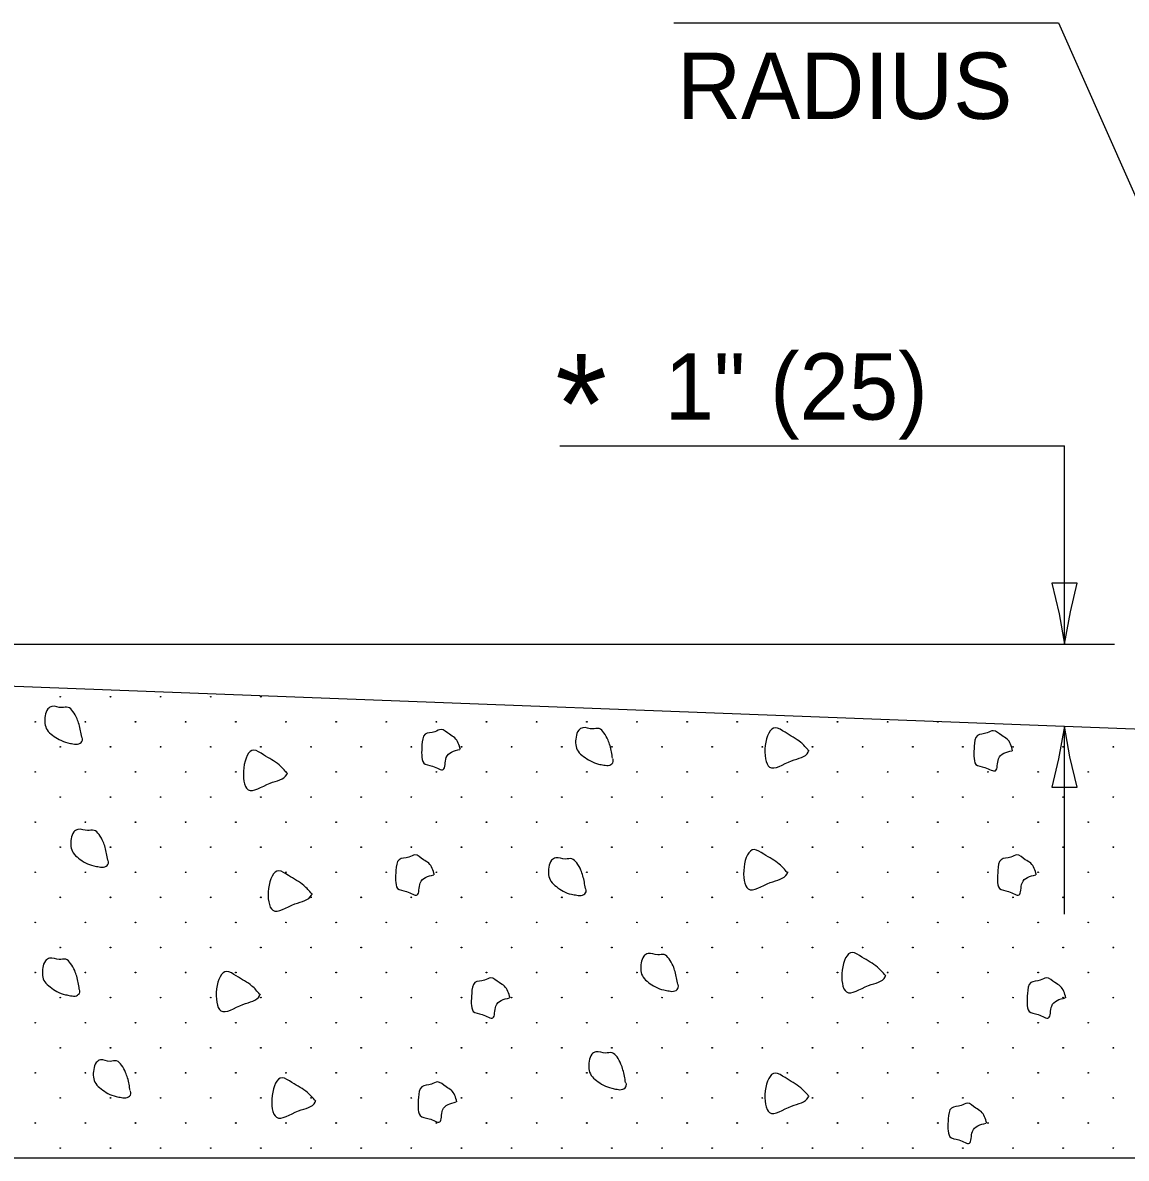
# Model space of a CAD drawing. Extents: x 2261960 to 2262590, y -3123539 to -3123139.
# Drawn here: x 2262277.9 to 2262328.6, y -3123265.6 to -3123213.4 of the extents above; entities that cross this region are included whole.
import ezdxf

# ---------------------------------------------------------------- set-up
doc = ezdxf.new("R2010")
doc.units = 0
doc.layers.add('RD_Pr_Roadway_Dimensions', color=7, linetype='Continuous')
doc.layers.add('RD_Pr_Roadway_Items', color=7, linetype='Continuous')

msp = doc.modelspace()

# ---------------------------------------------------------------- linework, layer by layer
at = {"layer": 'RD_Pr_Roadway_Dimensions'}
for p, q in [((2262307.801, -3123213.395), (2262325.469, -3123213.395)), ((2262325.469, -3123213.395), (2262338.952, -3123243.797)), ((2262302.567, -3123232.828), (2262325.75, -3123232.828)), ((2262325.75, -3123241.939), (2262325.75, -3123232.828)), ((2262255.902, -3123241.939), (2262328.047, -3123241.939)), ((2262325.75, -3123254.337), (2262325.75, -3123245.707))]:
    msp.add_line(p, q, dxfattribs=at)
for points in [[(2262326.336, -3123239.141), (2262325.75, -3123239.139), (2262325.165, -3123239.139), (2262325.508, -3123240.539), (2262325.75, -3123241.939), (2262326.022, -3123240.446)], [(2262325.165, -3123248.505), (2262325.75, -3123248.507), (2262326.336, -3123248.507), (2262325.993, -3123247.106), (2262325.75, -3123245.707), (2262325.479, -3123247.2)]]:
    msp.add_lwpolyline(points, close=True, dxfattribs=at)
at = {"layer": 'RD_Pr_Roadway_Items'}
for p, q in [((2262226.973, -3123241.939), (2262332.123, -3123245.952)), ((2262362.159, -3123265.55), (2262226.973, -3123265.55))]:
    msp.add_line(p, q, dxfattribs=at)
for centre in [(2262279.622, -3123244.351), (2262281.926, -3123244.351), (2262284.229, -3123244.351), (2262286.532, -3123244.351), (2262288.836, -3123244.351), (2262278.471, -3123245.503), (2262280.774, -3123245.503), (2262283.077, -3123245.503), (2262285.381, -3123245.503), (2262287.684, -3123245.503), (2262289.987, -3123245.503), (2262292.291, -3123245.503), (2262294.594, -3123245.503), (2262296.897, -3123245.503), (2262299.201, -3123245.503), (2262301.504, -3123245.503), (2262303.807, -3123245.503), (2262306.111, -3123245.503), (2262308.414, -3123245.503), (2262310.717, -3123245.503), (2262313.021, -3123245.503), (2262315.324, -3123245.503), (2262317.627, -3123245.503), (2262319.931, -3123245.503), (2262279.622, -3123246.655), (2262281.926, -3123246.655), (2262284.229, -3123246.655), (2262286.532, -3123246.655), (2262288.836, -3123246.655), (2262291.139, -3123246.655), (2262293.442, -3123246.655), (2262295.746, -3123246.655), (2262298.049, -3123246.655), (2262300.352, -3123246.655), (2262302.656, -3123246.655), (2262304.959, -3123246.655), (2262307.262, -3123246.655), (2262309.566, -3123246.655), (2262311.869, -3123246.655), (2262314.172, -3123246.655), (2262316.476, -3123246.655), (2262318.779, -3123246.655), (2262321.082, -3123246.655), (2262323.386, -3123246.655), (2262325.689, -3123246.655), (2262327.992, -3123246.655), (2262278.471, -3123247.806), (2262280.774, -3123247.806), (2262283.077, -3123247.806), (2262285.381, -3123247.806), (2262287.684, -3123247.806), (2262289.987, -3123247.806), (2262292.291, -3123247.806), (2262294.594, -3123247.806), (2262296.897, -3123247.806), (2262299.201, -3123247.806), (2262301.504, -3123247.806), (2262303.807, -3123247.806), (2262306.111, -3123247.806), (2262308.414, -3123247.806), (2262310.717, -3123247.806), (2262313.021, -3123247.806), (2262315.324, -3123247.806), (2262317.627, -3123247.806), (2262319.931, -3123247.806), (2262322.234, -3123247.806), (2262324.537, -3123247.806), (2262326.841, -3123247.806), (2262279.622, -3123248.958), (2262281.926, -3123248.958), (2262284.229, -3123248.958), (2262286.532, -3123248.958), (2262288.836, -3123248.958), (2262291.139, -3123248.958), (2262293.442, -3123248.958), (2262295.746, -3123248.958), (2262298.049, -3123248.958), (2262300.352, -3123248.958), (2262302.656, -3123248.958), (2262304.959, -3123248.958), (2262307.262, -3123248.958), (2262309.566, -3123248.958), (2262311.869, -3123248.958), (2262314.172, -3123248.958), (2262316.476, -3123248.958), (2262318.779, -3123248.958), (2262321.082, -3123248.958), (2262323.386, -3123248.958), (2262325.689, -3123248.958), (2262327.992, -3123248.958), (2262278.471, -3123250.11), (2262280.774, -3123250.11), (2262283.077, -3123250.11), (2262285.381, -3123250.11), (2262287.684, -3123250.11), (2262289.987, -3123250.11), (2262292.291, -3123250.11), (2262294.594, -3123250.11), (2262296.897, -3123250.11), (2262299.201, -3123250.11), (2262301.504, -3123250.11), (2262303.807, -3123250.11), (2262306.111, -3123250.11), (2262308.414, -3123250.11), (2262310.717, -3123250.11), (2262313.021, -3123250.11), (2262315.324, -3123250.11), (2262317.627, -3123250.11), (2262319.931, -3123250.11), (2262322.234, -3123250.11), (2262324.537, -3123250.11), (2262326.841, -3123250.11), (2262279.622, -3123251.261), (2262281.926, -3123251.261), (2262284.229, -3123251.261), (2262286.532, -3123251.261), (2262288.836, -3123251.261), (2262291.139, -3123251.261), (2262293.442, -3123251.261), (2262295.746, -3123251.261), (2262298.049, -3123251.261), (2262300.352, -3123251.261), (2262302.656, -3123251.261), (2262304.959, -3123251.261), (2262307.262, -3123251.261), (2262309.566, -3123251.261), (2262311.869, -3123251.261), (2262314.172, -3123251.261), (2262316.476, -3123251.261), (2262318.779, -3123251.261), (2262321.082, -3123251.261), (2262323.386, -3123251.261), (2262325.689, -3123251.261), (2262327.992, -3123251.261), (2262278.471, -3123252.413), (2262280.774, -3123252.413), (2262283.077, -3123252.413), (2262285.381, -3123252.413), (2262287.684, -3123252.413), (2262289.987, -3123252.413), (2262292.291, -3123252.413), (2262294.594, -3123252.413), (2262296.897, -3123252.413), (2262299.201, -3123252.413), (2262301.504, -3123252.413), (2262303.807, -3123252.413), (2262306.111, -3123252.413), (2262308.414, -3123252.413), (2262310.717, -3123252.413), (2262313.021, -3123252.413), (2262315.324, -3123252.413), (2262317.627, -3123252.413), (2262319.931, -3123252.413), (2262322.234, -3123252.413), (2262324.537, -3123252.413), (2262326.841, -3123252.413), (2262279.622, -3123253.565), (2262281.926, -3123253.565), (2262284.229, -3123253.565), (2262286.532, -3123253.565), (2262288.836, -3123253.565), (2262291.139, -3123253.565), (2262293.442, -3123253.565), (2262295.746, -3123253.565), (2262298.049, -3123253.565), (2262300.352, -3123253.565), (2262302.656, -3123253.565), (2262304.959, -3123253.565), (2262307.262, -3123253.565), (2262309.566, -3123253.565), (2262311.869, -3123253.565), (2262314.172, -3123253.565), (2262316.476, -3123253.565), (2262318.779, -3123253.565), (2262321.082, -3123253.565), (2262323.386, -3123253.565), (2262325.689, -3123253.565), (2262327.992, -3123253.565), (2262278.471, -3123254.716), (2262280.774, -3123254.716), (2262283.077, -3123254.716), (2262285.381, -3123254.716), (2262287.684, -3123254.716), (2262289.987, -3123254.716), (2262292.291, -3123254.716), (2262294.594, -3123254.716), (2262296.897, -3123254.716), (2262299.201, -3123254.716), (2262301.504, -3123254.716), (2262303.807, -3123254.716), (2262306.111, -3123254.716), (2262308.414, -3123254.716), (2262310.717, -3123254.716), (2262313.021, -3123254.716), (2262315.324, -3123254.716), (2262317.627, -3123254.716), (2262319.931, -3123254.716), (2262322.234, -3123254.716), (2262324.537, -3123254.716), (2262326.841, -3123254.716), (2262279.622, -3123255.868), (2262281.926, -3123255.868), (2262284.229, -3123255.868), (2262286.532, -3123255.868), (2262288.836, -3123255.868), (2262291.139, -3123255.868), (2262293.442, -3123255.868), (2262295.746, -3123255.868), (2262298.049, -3123255.868), (2262300.352, -3123255.868), (2262302.656, -3123255.868), (2262304.959, -3123255.868), (2262307.262, -3123255.868), (2262309.566, -3123255.868), (2262311.869, -3123255.868), (2262314.172, -3123255.868), (2262316.476, -3123255.868), (2262318.779, -3123255.868), (2262321.082, -3123255.868), (2262323.386, -3123255.868), (2262325.689, -3123255.868), (2262327.992, -3123255.868), (2262278.471, -3123257.02), (2262280.774, -3123257.02), (2262283.077, -3123257.02), (2262285.381, -3123257.02), (2262287.684, -3123257.02), (2262289.987, -3123257.02), (2262292.291, -3123257.02), (2262294.594, -3123257.02), (2262296.897, -3123257.02), (2262299.201, -3123257.02), (2262301.504, -3123257.02), (2262303.807, -3123257.02), (2262306.111, -3123257.02), (2262308.414, -3123257.02), (2262310.717, -3123257.02), (2262313.021, -3123257.02), (2262315.324, -3123257.02), (2262317.627, -3123257.02), (2262319.931, -3123257.02), (2262322.234, -3123257.02), (2262324.537, -3123257.02), (2262326.841, -3123257.02), (2262279.622, -3123258.171), (2262281.926, -3123258.171), (2262284.229, -3123258.171), (2262286.532, -3123258.171), (2262288.836, -3123258.171), (2262291.139, -3123258.171), (2262293.442, -3123258.171), (2262295.746, -3123258.171), (2262298.049, -3123258.171), (2262300.352, -3123258.171), (2262302.656, -3123258.171), (2262304.959, -3123258.171), (2262307.262, -3123258.171), (2262309.566, -3123258.171), (2262311.869, -3123258.171), (2262314.172, -3123258.171), (2262316.476, -3123258.171), (2262318.779, -3123258.171), (2262321.082, -3123258.171), (2262323.386, -3123258.171), (2262325.689, -3123258.171), (2262327.992, -3123258.171), (2262278.471, -3123259.323), (2262280.774, -3123259.323), (2262283.077, -3123259.323), (2262285.381, -3123259.323), (2262287.684, -3123259.323), (2262289.987, -3123259.323), (2262292.291, -3123259.323), (2262294.594, -3123259.323), (2262296.897, -3123259.323), (2262299.201, -3123259.323), (2262301.504, -3123259.323), (2262303.807, -3123259.323), (2262306.111, -3123259.323), (2262308.414, -3123259.323), (2262310.717, -3123259.323), (2262313.021, -3123259.323), (2262315.324, -3123259.323), (2262317.627, -3123259.323), (2262319.931, -3123259.323), (2262322.234, -3123259.323), (2262324.537, -3123259.323), (2262326.841, -3123259.323), (2262279.622, -3123260.475), (2262281.926, -3123260.475), (2262284.229, -3123260.475), (2262286.532, -3123260.475), (2262288.836, -3123260.475), (2262291.139, -3123260.475), (2262293.442, -3123260.475), (2262295.746, -3123260.475), (2262298.049, -3123260.475), (2262300.352, -3123260.475), (2262302.656, -3123260.475), (2262304.959, -3123260.475), (2262307.262, -3123260.475), (2262309.566, -3123260.475), (2262311.869, -3123260.475), (2262314.172, -3123260.475), (2262316.476, -3123260.475), (2262318.779, -3123260.475), (2262321.082, -3123260.475), (2262323.386, -3123260.475), (2262325.689, -3123260.475), (2262327.992, -3123260.475), (2262278.471, -3123261.626), (2262280.774, -3123261.626), (2262283.077, -3123261.626), (2262285.381, -3123261.626), (2262287.684, -3123261.626), (2262289.987, -3123261.626), (2262292.291, -3123261.626), (2262294.594, -3123261.626), (2262296.897, -3123261.626), (2262299.201, -3123261.626), (2262301.504, -3123261.626), (2262303.807, -3123261.626), (2262306.111, -3123261.626), (2262308.414, -3123261.626), (2262310.717, -3123261.626), (2262313.021, -3123261.626), (2262315.324, -3123261.626), (2262317.627, -3123261.626), (2262319.931, -3123261.626), (2262322.234, -3123261.626), (2262324.537, -3123261.626), (2262326.841, -3123261.626), (2262279.622, -3123262.778), (2262281.926, -3123262.778), (2262284.229, -3123262.778), (2262286.532, -3123262.778), (2262288.836, -3123262.778), (2262291.139, -3123262.778), (2262293.442, -3123262.778), (2262295.746, -3123262.778), (2262298.049, -3123262.778), (2262300.352, -3123262.778), (2262302.656, -3123262.778), (2262304.959, -3123262.778), (2262307.262, -3123262.778), (2262309.566, -3123262.778), (2262311.869, -3123262.778), (2262314.172, -3123262.778), (2262316.476, -3123262.778), (2262318.779, -3123262.778), (2262321.082, -3123262.778), (2262323.386, -3123262.778), (2262325.689, -3123262.778), (2262327.992, -3123262.778), (2262278.471, -3123263.93), (2262280.774, -3123263.93), (2262283.077, -3123263.93), (2262285.381, -3123263.93), (2262287.684, -3123263.93), (2262289.987, -3123263.93), (2262292.291, -3123263.93), (2262294.594, -3123263.93), (2262296.897, -3123263.93), (2262299.201, -3123263.93), (2262301.504, -3123263.93), (2262303.807, -3123263.93), (2262306.111, -3123263.93), (2262308.414, -3123263.93), (2262310.717, -3123263.93), (2262313.021, -3123263.93), (2262315.324, -3123263.93), (2262317.627, -3123263.93), (2262319.931, -3123263.93), (2262322.234, -3123263.93), (2262324.537, -3123263.93), (2262326.841, -3123263.93), (2262279.622, -3123265.081), (2262281.926, -3123265.081), (2262284.229, -3123265.081), (2262286.532, -3123265.081), (2262288.836, -3123265.081), (2262291.139, -3123265.081), (2262293.442, -3123265.081), (2262295.746, -3123265.081), (2262298.049, -3123265.081), (2262300.352, -3123265.081), (2262302.656, -3123265.081), (2262304.959, -3123265.081), (2262307.262, -3123265.081), (2262309.566, -3123265.081), (2262311.869, -3123265.081), (2262314.172, -3123265.081), (2262316.476, -3123265.081), (2262318.779, -3123265.081), (2262321.082, -3123265.081), (2262323.386, -3123265.081), (2262325.689, -3123265.081), (2262327.992, -3123265.081)]:
    msp.add_circle(centre, 0.0163, dxfattribs=at)
for points in [[(2262280.603, -3123246.203), (2262280.483, -3123245.621), (2262280.392, -3123245.359), (2262280.203, -3123245.028), (2262279.981, -3123244.84), (2262279.685, -3123244.852), (2262279.24, -3123244.795), (2262279.046, -3123244.914), (2262278.927, -3123245.222), (2262278.915, -3123245.581), (2262279.018, -3123245.878), (2262279.269, -3123246.117), (2262279.576, -3123246.322), (2262279.964, -3123246.465), (2262280.203, -3123246.516), (2262280.471, -3123246.516), (2262280.637, -3123246.351), (2262280.62, -3123246.22)], [(2262298, -3123246.773), (2262297.744, -3123246.243), (2262297.499, -3123246.077), (2262297.111, -3123245.855), (2262296.826, -3123245.958), (2262296.381, -3123246.077), (2262296.233, -3123246.568), (2262296.222, -3123247.029), (2262296.313, -3123247.4), (2262296.723, -3123247.542), (2262297.214, -3123247.696), (2262297.35, -3123247.149), (2262297.978, -3123246.773)], [(2262304.989, -3123247.178), (2262304.875, -3123246.602), (2262304.784, -3123246.34), (2262304.59, -3123246.009), (2262304.373, -3123245.815), (2262304.071, -3123245.832), (2262303.627, -3123245.775), (2262303.433, -3123245.889), (2262303.313, -3123246.203), (2262303.302, -3123246.562), (2262303.404, -3123246.853), (2262303.655, -3123247.092), (2262303.969, -3123247.303), (2262304.351, -3123247.445), (2262304.59, -3123247.491), (2262304.858, -3123247.491), (2262305.023, -3123247.331), (2262305.012, -3123247.2)], [(2262313.996, -3123246.83), (2262313.631, -3123246.448), (2262312.913, -3123245.986), (2262312.468, -3123245.775), (2262312.206, -3123247.588), (2262313.209, -3123247.297), (2262313.979, -3123246.893), (2262314.013, -3123246.818)], [(2262323.367, -3123246.83), (2262323.117, -3123246.294), (2262322.866, -3123246.134), (2262322.478, -3123245.912), (2262322.193, -3123246.015), (2262321.754, -3123246.134), (2262321.6, -3123246.625), (2262321.589, -3123247.081), (2262321.68, -3123247.457), (2262322.09, -3123247.599), (2262322.581, -3123247.748), (2262322.717, -3123247.2), (2262323.339, -3123246.83)], [(2262290.037, -3123247.867), (2262289.672, -3123247.48), (2262288.954, -3123247.018), (2262288.515, -3123246.807), (2262288.247, -3123248.62), (2262289.256, -3123248.323), (2262290.025, -3123247.924), (2262290.06, -3123247.85)], [(2262281.8, -3123251.852), (2262281.68, -3123251.27), (2262281.589, -3123251.014), (2262281.401, -3123250.678), (2262281.178, -3123250.49), (2262280.876, -3123250.501), (2262280.432, -3123250.444), (2262280.238, -3123250.564), (2262280.124, -3123250.871), (2262280.107, -3123251.231), (2262280.215, -3123251.527), (2262280.46, -3123251.766), (2262280.774, -3123251.977), (2262281.161, -3123252.12), (2262281.401, -3123252.165), (2262281.669, -3123252.165), (2262281.828, -3123252), (2262281.817, -3123251.869)], [(2262313.015, -3123252.428), (2262312.65, -3123252.04), (2262311.938, -3123251.584), (2262311.493, -3123251.373), (2262311.225, -3123253.18), (2262312.234, -3123252.889), (2262313.004, -3123252.485), (2262313.038, -3123252.416)], [(2262296.803, -3123252.53), (2262296.552, -3123252), (2262296.302, -3123251.835), (2262295.914, -3123251.613), (2262295.635, -3123251.715), (2262295.19, -3123251.835), (2262295.036, -3123252.325), (2262295.025, -3123252.787), (2262295.116, -3123253.157), (2262295.526, -3123253.3), (2262296.017, -3123253.454), (2262296.153, -3123252.907), (2262296.78, -3123252.53)], [(2262303.741, -3123253.157), (2262303.627, -3123252.576), (2262303.535, -3123252.314), (2262303.342, -3123251.983), (2262303.119, -3123251.795), (2262302.823, -3123251.806), (2262302.378, -3123251.749), (2262302.184, -3123251.863), (2262302.065, -3123252.177), (2262302.053, -3123252.536), (2262302.156, -3123252.827), (2262302.407, -3123253.072), (2262302.72, -3123253.283), (2262303.102, -3123253.425), (2262303.342, -3123253.465), (2262303.61, -3123253.465), (2262303.775, -3123253.306), (2262303.758, -3123253.174)], [(2262324.456, -3123252.53), (2262324.2, -3123252), (2262323.949, -3123251.835), (2262323.561, -3123251.613), (2262323.282, -3123251.715), (2262322.837, -3123251.835), (2262322.689, -3123252.325), (2262322.672, -3123252.787), (2262322.763, -3123253.157), (2262323.179, -3123253.3), (2262323.664, -3123253.454), (2262323.801, -3123252.907), (2262324.428, -3123252.53)], [(2262291.177, -3123253.402), (2262290.812, -3123253.021), (2262290.099, -3123252.559), (2262289.655, -3123252.348), (2262289.387, -3123254.161), (2262290.396, -3123253.87), (2262291.165, -3123253.465), (2262291.2, -3123253.391)], [(2262307.982, -3123257.558), (2262307.862, -3123256.977), (2262307.771, -3123256.714), (2262307.583, -3123256.384), (2262307.36, -3123256.196), (2262307.064, -3123256.207), (2262306.619, -3123256.15), (2262306.42, -3123256.27), (2262306.306, -3123256.578), (2262306.289, -3123256.937), (2262306.397, -3123257.233), (2262306.642, -3123257.473), (2262306.956, -3123257.683), (2262307.343, -3123257.82), (2262307.583, -3123257.866), (2262307.851, -3123257.866), (2262308.01, -3123257.706), (2262307.999, -3123257.575)], [(2262317.524, -3123257.153), (2262317.16, -3123256.771), (2262316.447, -3123256.31), (2262316.002, -3123256.099), (2262315.734, -3123257.912), (2262316.743, -3123257.615), (2262317.513, -3123257.21), (2262317.541, -3123257.142)], [(2262280.494, -3123257.775), (2262280.375, -3123257.193), (2262280.283, -3123256.931), (2262280.095, -3123256.6), (2262279.873, -3123256.412), (2262279.576, -3123256.424), (2262279.132, -3123256.361), (2262278.938, -3123256.481), (2262278.818, -3123256.794), (2262278.807, -3123257.153), (2262278.909, -3123257.444), (2262279.16, -3123257.683), (2262279.468, -3123257.894), (2262279.856, -3123258.037), (2262280.095, -3123258.083), (2262280.363, -3123258.083), (2262280.523, -3123257.923), (2262280.511, -3123257.792)], [(2262288.788, -3123258.02), (2262288.424, -3123257.638), (2262287.705, -3123257.176), (2262287.266, -3123256.965), (2262286.998, -3123258.778), (2262288.007, -3123258.487), (2262288.777, -3123258.083), (2262288.811, -3123258.008)], [(2262300.28, -3123258.179), (2262300.03, -3123257.649), (2262299.779, -3123257.484), (2262299.391, -3123257.262), (2262299.112, -3123257.364), (2262298.667, -3123257.484), (2262298.519, -3123257.974), (2262298.502, -3123258.436), (2262298.593, -3123258.806), (2262299.004, -3123258.949), (2262299.494, -3123259.103), (2262299.631, -3123258.556), (2262300.258, -3123258.179)], [(2262325.813, -3123258.179), (2262325.556, -3123257.649), (2262325.311, -3123257.484), (2262324.918, -3123257.262), (2262324.639, -3123257.364), (2262324.2, -3123257.484), (2262324.046, -3123257.974), (2262324.034, -3123258.436), (2262324.126, -3123258.806), (2262324.536, -3123258.949), (2262325.02, -3123259.103), (2262325.163, -3123258.556), (2262325.784, -3123258.179)], [(2262305.588, -3123262.067), (2262305.468, -3123261.486), (2262305.377, -3123261.223), (2262305.194, -3123260.893), (2262304.972, -3123260.705), (2262304.67, -3123260.716), (2262304.225, -3123260.659), (2262304.031, -3123260.773), (2262303.917, -3123261.087), (2262303.9, -3123261.446), (2262304.009, -3123261.742), (2262304.254, -3123261.982), (2262304.567, -3123262.187), (2262304.949, -3123262.329), (2262305.194, -3123262.381), (2262305.457, -3123262.381), (2262305.622, -3123262.215), (2262305.61, -3123262.084)], [(2262282.831, -3123262.443), (2262282.712, -3123261.862), (2262282.62, -3123261.605), (2262282.432, -3123261.269), (2262282.21, -3123261.081), (2262281.908, -3123261.098), (2262281.469, -3123261.035), (2262281.269, -3123261.155), (2262281.155, -3123261.469), (2262281.144, -3123261.822), (2262281.247, -3123262.118), (2262281.492, -3123262.358), (2262281.805, -3123262.569), (2262282.193, -3123262.711), (2262282.432, -3123262.757), (2262282.7, -3123262.757), (2262282.86, -3123262.592), (2262282.849, -3123262.46)], [(2262291.342, -3123262.911), (2262290.977, -3123262.529), (2262290.259, -3123262.067), (2262289.814, -3123261.856), (2262289.552, -3123263.669), (2262290.561, -3123263.373), (2262291.331, -3123262.968), (2262291.359, -3123262.899)], [(2262313.996, -3123262.694), (2262313.631, -3123262.312), (2262312.913, -3123261.845), (2262312.468, -3123261.64), (2262312.206, -3123263.452), (2262313.209, -3123263.156), (2262313.979, -3123262.751), (2262314.013, -3123262.683)], [(2262297.835, -3123262.962), (2262297.584, -3123262.426), (2262297.339, -3123262.267), (2262296.946, -3123262.044), (2262296.666, -3123262.147), (2262296.222, -3123262.267), (2262296.074, -3123262.751), (2262296.056, -3123263.213), (2262296.148, -3123263.589), (2262296.564, -3123263.732), (2262297.048, -3123263.88), (2262297.185, -3123263.333), (2262297.812, -3123262.962)], [(2262322.176, -3123263.937), (2262321.919, -3123263.407), (2262321.669, -3123263.241), (2262321.281, -3123263.019), (2262321.002, -3123263.122), (2262320.557, -3123263.241), (2262320.409, -3123263.732), (2262320.397, -3123264.193), (2262320.489, -3123264.564), (2262320.899, -3123264.706), (2262321.384, -3123264.86), (2262321.52, -3123264.313), (2262322.147, -3123263.937)]]:
    msp.add_spline(points, degree=3, dxfattribs=at)

# ---------------------------------------------------------------- texts
at = {"layer": 'RD_Pr_Roadway_Dimensions'}
for s, height, p in [('RADIUS', 3.048, (2262307.952, -3123217.814)), ('1" (25)', 3.048, (2262307.376, -3123231.623)), ('*', 4.572, (2262302.358, -3123233.187))]:
    msp.add_text(s, height=height, dxfattribs=at).set_placement(p)

doc.saveas('drawing.dxf')
